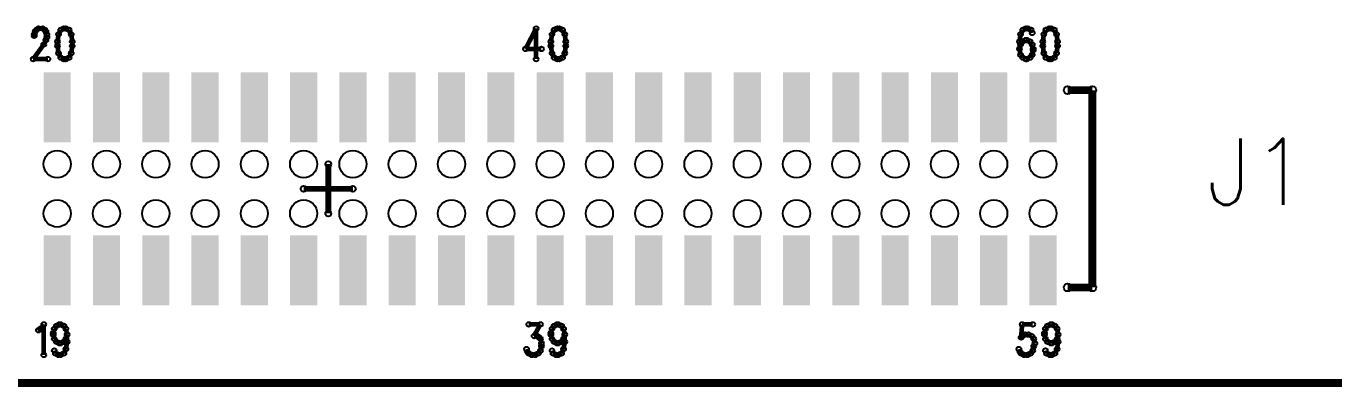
# Model space of a CAD drawing. Header units: millimetres. Extents: x 11 to 248, y 11 to 202.
# Drawn here: x 112.34 to 146.03, y 72.16 to 81.45 of the extents above; entities that cross this region are included whole.
import ezdxf

# ---------------------------------------------------------------- set-up
doc = ezdxf.new("R2010")
doc.units = ezdxf.units.MM
doc.layers.add('01_ASYC_GBR', color=7, linetype='Continuous')
doc.styles.get("Standard").update_dxf_attribs({"font": 'txt.shx'})

# ---------------------------------------------------------------- blocks, each defined once
blk = doc.blocks.new('ROUND_20')
blk.add_circle((0, 0), 0.35)
blk = doc.blocks.new('RECTANGLE_45')
blk.add_solid([(0.35, 0.9), (0.35, -0.9), (-0.35, 0.9), (-0.35, -0.9)])
blk = doc.blocks.new('ROUND_12')
blk.add_circle((0, 0), 0.1)
blk = doc.blocks.new('ROUND_36')
blk.add_circle((0, 0), 0.06)
blk = doc.blocks.new('ROUND_37')
blk.add_circle((0, 0), 0.075)

msp = doc.modelspace()

# ---------------------------------------------------------------- linework, layer by layer
at = {"layer": '01_ASYC_GBR'}
for points, const_width in [([(112.546286, 81.240538), (112.573556, 81.315538)], 0.12), ([(112.546286, 81.203038), (112.546286, 81.240538)], 0.12), ([(112.573556, 81.315538), (112.600836, 81.353038)], 0.12), ([(112.600836, 81.353038), (112.655376, 81.390538)], 0.12), ([(112.655376, 81.390538), (112.764466, 81.390538)], 0.12), ([(112.764466, 81.390538), (112.819016, 81.353038)], 0.12), ([(112.819016, 81.353038), (112.846286, 81.315538)], 0.12), ([(112.846286, 81.315538), (112.873556, 81.240538)], 0.12), ([(112.873556, 81.165538), (112.846286, 81.090538)], 0.12), ([(112.873556, 81.240538), (112.873556, 81.165538)], 0.12), ([(113.173556, 81.240538), (113.146286, 81.053038)], 0.12), ([(113.228106, 81.353038), (113.173556, 81.240538)], 0.12), ([(113.309926, 81.390538), (113.228106, 81.353038)], 0.12), ([(113.364466, 81.390538), (113.309926, 81.390538)], 0.12), ([(113.446286, 81.353038), (113.364466, 81.390538)], 0.12), ([(113.500836, 81.240538), (113.446286, 81.353038)], 0.12), ([(113.528106, 81.053038), (113.500836, 81.240538)], 0.12), ([(125.478106, 81.390538), (125.205376, 80.865538)], 0.12), ([(125.478106, 81.390538), (125.478106, 80.603038)], 0.12), ([(125.887196, 81.240538), (125.859926, 81.053038)], 0.12), ([(125.941746, 81.353038), (125.887196, 81.240538)], 0.12), ([(126.023556, 81.390538), (125.941746, 81.353038)], 0.12), ([(126.078106, 81.390538), (126.023556, 81.390538)], 0.12), ([(126.159926, 81.353038), (126.078106, 81.390538)], 0.12), ([(126.214466, 81.240538), (126.159926, 81.353038)], 0.12), ([(126.241746, 81.053038), (126.214466, 81.240538)], 0.12), ([(137.959926, 81.240538), (137.932656, 81.053038)], 0.12), ([(138.014466, 81.353038), (137.959926, 81.240538)], 0.12), ([(138.096286, 81.390538), (138.014466, 81.353038)], 0.12), ([(138.150836, 81.390538), (138.096286, 81.390538)], 0.12), ([(138.232656, 81.353038), (138.150836, 81.390538)], 0.12), ([(138.259926, 81.278038), (138.232656, 81.353038)], 0.12), ([(138.559926, 81.240538), (138.532656, 81.053038)], 0.12), ([(138.614466, 81.353038), (138.559926, 81.240538)], 0.12), ([(138.696286, 81.390538), (138.614466, 81.353038)], 0.12), ([(138.750836, 81.390538), (138.696286, 81.390538)], 0.12), ([(138.832656, 81.353038), (138.750836, 81.390538)], 0.12), ([(138.887196, 81.240538), (138.832656, 81.353038)], 0.12), ([(138.914466, 81.053038), (138.887196, 81.240538)], 0.12), ([(112.791746, 80.978038), (112.519016, 80.603038)], 0.12), ([(112.846286, 81.090538), (112.791746, 80.978038)], 0.12), ([(113.146286, 81.053038), (113.146286, 80.940538)], 0.12), ([(113.146286, 80.940538), (113.173556, 80.753038)], 0.12), ([(113.500836, 80.753038), (113.528106, 80.940538)], 0.12), ([(113.528106, 80.940538), (113.528106, 81.053038)], 0.12), ([(125.205376, 80.865538), (125.614466, 80.865538)], 0.12), ([(125.859926, 81.053038), (125.859926, 80.940538)], 0.12), ([(125.859926, 80.940538), (125.887196, 80.753038)], 0.12), ([(126.214466, 80.753038), (126.241746, 80.940538)], 0.12), ([(126.241746, 80.940538), (126.241746, 81.053038)], 0.12), ([(137.932656, 81.053038), (137.932656, 80.865538)], 0.12), ([(137.959926, 80.978038), (137.932656, 80.865538)], 0.12), ([(137.932656, 80.865538), (137.959926, 80.715538)], 0.12), ([(138.014466, 81.053038), (137.959926, 80.978038)], 0.12), ([(138.096286, 81.090538), (138.014466, 81.053038)], 0.12), ([(138.123556, 81.090538), (138.096286, 81.090538)], 0.12), ([(138.205376, 81.053038), (138.123556, 81.090538)], 0.12), ([(138.259926, 80.978038), (138.205376, 81.053038)], 0.12), ([(138.287196, 80.865538), (138.259926, 80.978038)], 0.12), ([(138.259926, 80.715538), (138.287196, 80.828038)], 0.12), ([(138.287196, 80.828038), (138.287196, 80.865538)], 0.12), ([(138.532656, 81.053038), (138.532656, 80.940538)], 0.12), ([(138.532656, 80.940538), (138.559926, 80.753038)], 0.12), ([(138.887196, 80.753038), (138.914466, 80.940538)], 0.12), ([(138.914466, 80.940538), (138.914466, 81.053038)], 0.12), ([(112.519016, 80.603038), (112.900836, 80.603038)], 0.12), ([(113.173556, 80.753038), (113.228106, 80.640538)], 0.12), ([(113.228106, 80.640538), (113.309926, 80.603038)], 0.12), ([(113.309926, 80.603038), (113.364466, 80.603038)], 0.12), ([(113.364466, 80.603038), (113.446286, 80.640538)], 0.12), ([(113.446286, 80.640538), (113.500836, 80.753038)], 0.12), ([(125.887196, 80.753038), (125.941746, 80.640538)], 0.12), ([(125.941746, 80.640538), (126.023556, 80.603038)], 0.12), ([(126.023556, 80.603038), (126.078106, 80.603038)], 0.12), ([(126.078106, 80.603038), (126.159926, 80.640538)], 0.12), ([(126.159926, 80.640538), (126.214466, 80.753038)], 0.12), ([(137.959926, 80.715538), (138.014466, 80.640538)], 0.12), ([(138.014466, 80.640538), (138.096286, 80.603038)], 0.12), ([(138.096286, 80.603038), (138.123556, 80.603038)], 0.12), ([(138.123556, 80.603038), (138.205376, 80.640538)], 0.12), ([(138.205376, 80.640538), (138.259926, 80.715538)], 0.12), ([(138.559926, 80.753038), (138.614466, 80.640538)], 0.12), ([(138.614466, 80.640538), (138.696286, 80.603038)], 0.12), ([(138.696286, 80.603038), (138.750836, 80.603038)], 0.12), ([(138.750836, 80.603038), (138.832656, 80.640538)], 0.12), ([(138.832656, 80.640538), (138.887196, 80.753038)], 0.12), ([(139.173106, 79.801788), (139.808106, 79.801788)], 0.2), ([(139.808106, 79.801788), (139.808106, 74.721788)], 0.2), ([(120.123106, 77.896788), (120.123106, 76.626788)], 0.15), ([(119.488106, 77.261788), (120.758106, 77.261788)], 0.15), ([(139.808106, 74.721788), (139.173106, 74.721788)], 0.2), ([(112.709926, 73.658038), (112.791746, 73.770538)], 0.12), ([(112.791746, 73.770538), (112.791746, 72.983038)], 0.12), ([(113.064466, 73.658038), (113.119016, 73.733038)], 0.12), ([(113.119016, 73.733038), (113.200836, 73.770538)], 0.12), ([(113.200836, 73.770538), (113.228106, 73.770538)], 0.12), ([(113.228106, 73.770538), (113.309926, 73.733038)], 0.12), ([(113.309926, 73.733038), (113.364466, 73.658038)], 0.12), ([(125.287196, 73.770538), (125.587196, 73.770538)], 0.12), ([(125.587196, 73.770538), (125.423556, 73.470538)], 0.12), ([(125.887196, 73.658038), (125.941746, 73.733038)], 0.12), ([(125.941746, 73.733038), (126.023556, 73.770538)], 0.12), ([(126.023556, 73.770538), (126.050836, 73.770538)], 0.12), ([(126.050836, 73.770538), (126.132656, 73.733038)], 0.12), ([(126.132656, 73.733038), (126.187196, 73.658038)], 0.12), ([(138.000836, 73.770538), (137.973556, 73.433038)], 0.12), ([(138.273556, 73.770538), (138.000836, 73.770538)], 0.12), ([(138.600836, 73.658038), (138.655376, 73.733038)], 0.12), ([(138.655376, 73.733038), (138.737196, 73.770538)], 0.12), ([(138.737196, 73.770538), (138.764466, 73.770538)], 0.12), ([(138.764466, 73.770538), (138.846286, 73.733038)], 0.12), ([(138.846286, 73.733038), (138.900836, 73.658038)], 0.12), ([(112.655376, 73.620538), (112.709926, 73.658038)], 0.12), ([(113.037196, 73.545538), (113.064466, 73.658038)], 0.12), ([(113.037196, 73.508038), (113.037196, 73.545538)], 0.12), ([(113.064466, 73.395538), (113.037196, 73.508038)], 0.12), ([(113.119016, 73.320538), (113.064466, 73.395538)], 0.12), ([(113.364466, 73.395538), (113.309926, 73.320538)], 0.12), ([(113.364466, 73.658038), (113.391746, 73.508038)], 0.12), ([(113.391746, 73.508038), (113.364466, 73.395538)], 0.12), ([(113.391746, 73.508038), (113.391746, 73.320538)], 0.12), ([(125.423556, 73.470538), (125.505376, 73.470538)], 0.12), ([(125.505376, 73.470538), (125.559926, 73.433038)], 0.12), ([(125.559926, 73.433038), (125.587196, 73.395538)], 0.12), ([(125.587196, 73.395538), (125.614466, 73.283038)], 0.12), ([(125.859926, 73.545538), (125.887196, 73.658038)], 0.12), ([(125.859926, 73.508038), (125.859926, 73.545538)], 0.12), ([(125.887196, 73.395538), (125.859926, 73.508038)], 0.12), ([(125.941746, 73.320538), (125.887196, 73.395538)], 0.12), ([(126.187196, 73.395538), (126.132656, 73.320538)], 0.12), ([(126.187196, 73.658038), (126.214466, 73.508038)], 0.12), ([(126.214466, 73.508038), (126.187196, 73.395538)], 0.12), ([(126.214466, 73.508038), (126.214466, 73.320538)], 0.12), ([(137.973556, 73.433038), (138.000836, 73.470538)], 0.12), ([(138.000836, 73.470538), (138.082656, 73.508038)], 0.12), ([(138.082656, 73.508038), (138.164466, 73.508038)], 0.12), ([(138.164466, 73.508038), (138.246286, 73.470538)], 0.12), ([(138.246286, 73.470538), (138.300836, 73.395538)], 0.12), ([(138.300836, 73.395538), (138.328106, 73.283038)], 0.12), ([(138.573556, 73.545538), (138.600836, 73.658038)], 0.12), ([(138.573556, 73.508038), (138.573556, 73.545538)], 0.12), ([(138.600836, 73.395538), (138.573556, 73.508038)], 0.12), ([(138.655376, 73.320538), (138.600836, 73.395538)], 0.12), ([(138.900836, 73.395538), (138.846286, 73.320538)], 0.12), ([(138.900836, 73.658038), (138.928106, 73.508038)], 0.12), ([(138.928106, 73.508038), (138.900836, 73.395538)], 0.12), ([(138.928106, 73.508038), (138.928106, 73.320538)], 0.12), ([(113.091746, 73.020538), (113.064466, 73.095538)], 0.12), ([(113.200836, 73.283038), (113.119016, 73.320538)], 0.12), ([(113.228106, 73.283038), (113.200836, 73.283038)], 0.12), ([(113.309926, 73.320538), (113.228106, 73.283038)], 0.12), ([(113.364466, 73.133038), (113.309926, 73.020538)], 0.12), ([(113.391746, 73.320538), (113.364466, 73.133038)], 0.12), ([(125.259926, 73.058038), (125.232656, 73.133038)], 0.12), ([(125.287196, 73.020538), (125.259926, 73.058038)], 0.12), ([(125.587196, 73.095538), (125.532656, 73.020538)], 0.12), ([(125.614466, 73.208038), (125.587196, 73.095538)], 0.12), ([(125.614466, 73.283038), (125.614466, 73.208038)], 0.12), ([(125.914466, 73.020538), (125.887196, 73.095538)], 0.12), ([(126.023556, 73.283038), (125.941746, 73.320538)], 0.12), ([(126.050836, 73.283038), (126.023556, 73.283038)], 0.12), ([(126.132656, 73.320538), (126.050836, 73.283038)], 0.12), ([(126.187196, 73.133038), (126.132656, 73.020538)], 0.12), ([(126.214466, 73.320538), (126.187196, 73.133038)], 0.12), ([(137.946286, 73.058038), (137.919016, 73.133038)], 0.12), ([(137.973556, 73.020538), (137.946286, 73.058038)], 0.12), ([(138.273556, 73.095538), (138.219016, 73.020538)], 0.12), ([(138.300836, 73.208038), (138.273556, 73.095538)], 0.12), ([(138.328106, 73.283038), (138.300836, 73.208038)], 0.12), ([(138.628106, 73.020538), (138.600836, 73.095538)], 0.12), ([(138.737196, 73.283038), (138.655376, 73.320538)], 0.12), ([(138.764466, 73.283038), (138.737196, 73.283038)], 0.12), ([(138.846286, 73.320538), (138.764466, 73.283038)], 0.12), ([(138.900836, 73.133038), (138.846286, 73.020538)], 0.12), ([(138.928106, 73.320538), (138.900836, 73.133038)], 0.12), ([(113.173556, 72.983038), (113.091746, 73.020538)], 0.12), ([(113.228106, 72.983038), (113.173556, 72.983038)], 0.12), ([(113.309926, 73.020538), (113.228106, 72.983038)], 0.12), ([(125.369016, 72.983038), (125.287196, 73.020538)], 0.12), ([(125.450836, 72.983038), (125.369016, 72.983038)], 0.12), ([(125.532656, 73.020538), (125.450836, 72.983038)], 0.12), ([(125.996286, 72.983038), (125.914466, 73.020538)], 0.12), ([(126.050836, 72.983038), (125.996286, 72.983038)], 0.12), ([(126.132656, 73.020538), (126.050836, 72.983038)], 0.12), ([(138.055376, 72.983038), (137.973556, 73.020538)], 0.12), ([(138.137196, 72.983038), (138.055376, 72.983038)], 0.12), ([(138.219016, 73.020538), (138.137196, 72.983038)], 0.12), ([(138.709926, 72.983038), (138.628106, 73.020538)], 0.12), ([(138.764466, 72.983038), (138.709926, 72.983038)], 0.12), ([(138.846286, 73.020538), (138.764466, 72.983038)], 0.12), ([(173.323106, 72.261788), (91.323106, 72.261788)], 0.2)]:
    msp.add_lwpolyline(points, dxfattribs=dict(at, const_width=const_width))

# ---------------------------------------------------------------- block references
for name, p in [('ROUND_36', (112.546286, 81.240538)), ('ROUND_36', (112.546286, 81.203038)), ('ROUND_36', (112.573556, 81.315538)), ('ROUND_36', (112.573556, 81.315538)), ('ROUND_36', (112.600836, 81.353038)), ('ROUND_36', (112.655376, 81.390538)), ('ROUND_36', (112.764466, 81.390538)), ('ROUND_36', (112.819016, 81.353038)), ('ROUND_36', (112.846286, 81.315538)), ('ROUND_36', (112.873556, 81.240538)), ('ROUND_36', (112.873556, 81.240538)), ('ROUND_36', (112.873556, 81.165538)), ('ROUND_36', (112.873556, 81.165538)), ('ROUND_36', (113.173556, 81.240538)), ('ROUND_36', (113.173556, 81.240538)), ('ROUND_36', (113.228106, 81.353038)), ('ROUND_36', (113.309926, 81.390538)), ('ROUND_36', (113.309926, 81.390538)), ('ROUND_36', (113.364466, 81.390538)), ('ROUND_36', (113.446286, 81.353038)), ('ROUND_36', (113.500836, 81.240538)), ('ROUND_36', (125.478106, 81.390538)), ('ROUND_36', (125.478106, 81.390538)), ('ROUND_36', (125.887196, 81.240538)), ('ROUND_36', (125.941746, 81.353038)), ('ROUND_36', (126.023556, 81.390538)), ('ROUND_36', (126.023556, 81.390538)), ('ROUND_36', (126.078106, 81.390538)), ('ROUND_36', (126.159926, 81.353038)), ('ROUND_36', (126.214466, 81.240538)), ('ROUND_36', (137.959926, 81.240538)), ('ROUND_36', (138.014466, 81.353038)), ('ROUND_36', (138.096286, 81.390538)), ('ROUND_36', (138.150836, 81.390538)), ('ROUND_36', (138.232656, 81.353038)), ('ROUND_36', (138.232656, 81.353038)), ('ROUND_36', (138.259926, 81.278038)), ('ROUND_36', (138.559926, 81.240538)), ('ROUND_36', (138.614466, 81.353038)), ('ROUND_36', (138.696286, 81.390538)), ('ROUND_36', (138.696286, 81.390538)), ('ROUND_36', (138.750836, 81.390538)), ('ROUND_36', (138.832656, 81.353038)), ('ROUND_36', (138.832656, 81.353038)), ('ROUND_36', (138.887196, 81.240538)), ('ROUND_36', (112.791746, 80.978038)), ('ROUND_36', (112.846286, 81.090538)), ('ROUND_36', (113.146286, 81.053038)), ('ROUND_36', (113.146286, 80.940538)), ('ROUND_36', (113.528106, 81.053038)), ('ROUND_36', (113.528106, 80.940538)), ('ROUND_36', (125.205376, 80.865538)), ('ROUND_36', (125.614466, 80.865538)), ('ROUND_36', (125.859926, 81.053038)), ('ROUND_36', (125.859926, 80.940538)), ('ROUND_36', (126.241746, 81.053038)), ('ROUND_36', (126.241746, 80.940538)), ('ROUND_36', (137.932656, 81.053038)), ('ROUND_36', (137.932656, 81.053038)), ('ROUND_36', (137.932656, 80.865538)), ('ROUND_36', (137.932656, 80.865538)), ('ROUND_36', (137.932656, 80.865538)), ('ROUND_36', (137.959926, 80.978038)), ('ROUND_36', (138.014466, 81.053038)), ('ROUND_36', (138.096286, 81.090538)), ('ROUND_36', (138.123556, 81.090538)), ('ROUND_36', (138.123556, 81.090538)), ('ROUND_36', (138.205376, 81.053038)), ('ROUND_36', (138.259926, 80.978038)), ('ROUND_36', (138.287196, 80.865538)), ('ROUND_36', (138.287196, 80.828038)), ('ROUND_36', (138.532656, 81.053038)), ('ROUND_36', (138.532656, 81.053038)), ('ROUND_36', (138.532656, 80.940538)), ('ROUND_36', (138.532656, 80.940538)), ('ROUND_36', (138.914466, 81.053038)), ('ROUND_36', (138.914466, 80.940538)), ('ROUND_36', (112.519016, 80.603038)), ('ROUND_36', (112.900836, 80.603038)), ('ROUND_36', (113.173556, 80.753038)), ('ROUND_36', (113.173556, 80.753038)), ('ROUND_36', (113.228106, 80.640538)), ('ROUND_36', (113.309926, 80.603038)), ('ROUND_36', (113.364466, 80.603038)), ('ROUND_36', (113.446286, 80.640538)), ('ROUND_36', (113.500836, 80.753038)), ('ROUND_36', (125.478106, 80.603038)), ('ROUND_36', (125.887196, 80.753038)), ('ROUND_36', (125.941746, 80.640538)), ('ROUND_36', (126.023556, 80.603038)), ('ROUND_36', (126.023556, 80.603038)), ('ROUND_36', (126.078106, 80.603038)), ('ROUND_36', (126.159926, 80.640538)), ('ROUND_36', (126.214466, 80.753038)), ('ROUND_36', (137.959926, 80.715538)), ('ROUND_36', (138.014466, 80.640538)), ('ROUND_36', (138.096286, 80.603038)), ('ROUND_36', (138.123556, 80.603038)), ('ROUND_36', (138.123556, 80.603038)), ('ROUND_36', (138.205376, 80.640538)), ('ROUND_36', (138.259926, 80.715538)), ('ROUND_36', (138.559926, 80.753038)), ('ROUND_36', (138.614466, 80.640538)), ('ROUND_36', (138.696286, 80.603038)), ('ROUND_36', (138.750836, 80.603038)), ('ROUND_36', (138.832656, 80.640538)), ('ROUND_36', (138.832656, 80.640538)), ('ROUND_36', (138.887196, 80.753038)), ('RECTANGLE_45', (113.138106, 79.361788)), ('RECTANGLE_45', (114.408106, 79.361788)), ('RECTANGLE_45', (115.678106, 79.361788)), ('RECTANGLE_45', (116.948106, 79.361788)), ('RECTANGLE_45', (118.218106, 79.361788)), ('RECTANGLE_45', (119.488106, 79.361788)), ('RECTANGLE_45', (120.758106, 79.361788)), ('RECTANGLE_45', (122.028106, 79.361788)), ('RECTANGLE_45', (123.298106, 79.361788)), ('RECTANGLE_45', (124.568106, 79.361788)), ('RECTANGLE_45', (125.838106, 79.361788)), ('RECTANGLE_45', (127.108106, 79.361788)), ('RECTANGLE_45', (128.378106, 79.361788)), ('RECTANGLE_45', (129.648106, 79.361788)), ('RECTANGLE_45', (130.918106, 79.361788)), ('RECTANGLE_45', (132.188106, 79.361788)), ('RECTANGLE_45', (133.458106, 79.361788)), ('RECTANGLE_45', (134.728106, 79.361788)), ('RECTANGLE_45', (135.998106, 79.361788)), ('RECTANGLE_45', (137.268106, 79.361788)), ('RECTANGLE_45', (138.538106, 79.361788)), ('ROUND_12', (139.173106, 79.801788)), ('ROUND_12', (139.808106, 79.801788)), ('ROUND_20', (113.138106, 77.896788)), ('ROUND_20', (114.408106, 77.896788)), ('ROUND_20', (115.678106, 77.896788)), ('ROUND_20', (116.948106, 77.896788)), ('ROUND_20', (118.218106, 77.896788)), ('ROUND_20', (119.488106, 77.896788)), ('ROUND_20', (120.758106, 77.896788)), ('ROUND_20', (122.028106, 77.896788)), ('ROUND_20', (123.298106, 77.896788)), ('ROUND_20', (124.568106, 77.896788)), ('ROUND_20', (125.838106, 77.896788)), ('ROUND_20', (127.108106, 77.896788)), ('ROUND_20', (128.378106, 77.896788)), ('ROUND_20', (129.648106, 77.896788)), ('ROUND_20', (130.918106, 77.896788)), ('ROUND_20', (132.188106, 77.896788)), ('ROUND_20', (133.458106, 77.896788)), ('ROUND_20', (134.728106, 77.896788)), ('ROUND_20', (135.998106, 77.896788)), ('ROUND_20', (137.268106, 77.896788)), ('ROUND_20', (138.538106, 77.896788)), ('ROUND_37', (120.123106, 77.896788)), ('ROUND_37', (119.488106, 77.261788)), ('ROUND_37', (120.758106, 77.261788)), ('ROUND_20', (113.138106, 76.626788)), ('ROUND_20', (114.408106, 76.626788)), ('ROUND_20', (115.678106, 76.626788)), ('ROUND_20', (116.948106, 76.626788)), ('ROUND_20', (118.218106, 76.626788)), ('ROUND_20', (119.488106, 76.626788)), ('ROUND_20', (120.758106, 76.626788)), ('ROUND_20', (122.028106, 76.626788)), ('ROUND_20', (123.298106, 76.626788)), ('ROUND_20', (124.568106, 76.626788)), ('ROUND_20', (125.838106, 76.626788)), ('ROUND_20', (127.108106, 76.626788)), ('ROUND_20', (128.378106, 76.626788)), ('ROUND_20', (129.648106, 76.626788)), ('ROUND_20', (130.918106, 76.626788)), ('ROUND_20', (132.188106, 76.626788)), ('ROUND_20', (133.458106, 76.626788)), ('ROUND_20', (134.728106, 76.626788)), ('ROUND_20', (135.998106, 76.626788)), ('ROUND_20', (137.268106, 76.626788)), ('ROUND_20', (138.538106, 76.626788)), ('ROUND_37', (120.123106, 76.626788)), ('RECTANGLE_45', (113.138106, 75.161788)), ('RECTANGLE_45', (114.408106, 75.161788)), ('RECTANGLE_45', (115.678106, 75.161788)), ('RECTANGLE_45', (116.948106, 75.161788)), ('RECTANGLE_45', (118.218106, 75.161788)), ('RECTANGLE_45', (119.488106, 75.161788)), ('RECTANGLE_45', (120.758106, 75.161788)), ('RECTANGLE_45', (122.028106, 75.161788)), ('RECTANGLE_45', (123.298106, 75.161788)), ('RECTANGLE_45', (124.568106, 75.161788)), ('RECTANGLE_45', (125.838106, 75.161788)), ('RECTANGLE_45', (127.108106, 75.161788)), ('RECTANGLE_45', (128.378106, 75.161788)), ('RECTANGLE_45', (129.648106, 75.161788)), ('RECTANGLE_45', (130.918106, 75.161788)), ('RECTANGLE_45', (132.188106, 75.161788)), ('RECTANGLE_45', (133.458106, 75.161788)), ('RECTANGLE_45', (134.728106, 75.161788)), ('RECTANGLE_45', (135.998106, 75.161788)), ('RECTANGLE_45', (137.268106, 75.161788)), ('RECTANGLE_45', (138.538106, 75.161788)), ('ROUND_12', (139.173106, 74.721788)), ('ROUND_12', (139.808106, 74.721788)), ('ROUND_36', (112.791746, 73.770538)), ('ROUND_36', (113.119016, 73.733038)), ('ROUND_36', (113.200836, 73.770538)), ('ROUND_36', (113.228106, 73.770538)), ('ROUND_36', (113.309926, 73.733038)), ('ROUND_36', (125.287196, 73.770538)), ('ROUND_36', (125.587196, 73.770538)), ('ROUND_36', (125.941746, 73.733038)), ('ROUND_36', (126.023556, 73.770538)), ('ROUND_36', (126.023556, 73.770538)), ('ROUND_36', (126.050836, 73.770538)), ('ROUND_36', (126.132656, 73.733038)), ('ROUND_36', (126.132656, 73.733038)), ('ROUND_36', (138.000836, 73.770538)), ('ROUND_36', (138.273556, 73.770538)), ('ROUND_36', (138.655376, 73.733038)), ('ROUND_36', (138.737196, 73.770538)), ('ROUND_36', (138.764466, 73.770538)), ('ROUND_36', (138.846286, 73.733038)), ('ROUND_36', (112.655376, 73.620538)), ('ROUND_36', (112.709926, 73.658038)), ('ROUND_36', (113.037196, 73.545538)), ('ROUND_36', (113.037196, 73.508038)), ('ROUND_36', (113.064466, 73.658038)), ('ROUND_36', (113.064466, 73.395538)), ('ROUND_36', (113.364466, 73.658038)), ('ROUND_36', (113.364466, 73.395538)), ('ROUND_36', (113.391746, 73.508038)), ('ROUND_36', (113.391746, 73.508038)), ('ROUND_36', (125.423556, 73.470538)), ('ROUND_36', (125.423556, 73.470538)), ('ROUND_36', (125.505376, 73.470538)), ('ROUND_36', (125.559926, 73.433038)), ('ROUND_36', (125.587196, 73.395538)), ('ROUND_36', (125.859926, 73.545538)), ('ROUND_36', (125.859926, 73.508038)), ('ROUND_36', (125.887196, 73.658038)), ('ROUND_36', (125.887196, 73.395538)), ('ROUND_36', (126.187196, 73.658038)), ('ROUND_36', (126.187196, 73.395538)), ('ROUND_36', (126.214466, 73.508038)), ('ROUND_36', (126.214466, 73.508038)), ('ROUND_36', (137.973556, 73.433038)), ('ROUND_36', (137.973556, 73.433038)), ('ROUND_36', (138.000836, 73.470538)), ('ROUND_36', (138.082656, 73.508038)), ('ROUND_36', (138.164466, 73.508038)), ('ROUND_36', (138.246286, 73.470538)), ('ROUND_36', (138.300836, 73.395538)), ('ROUND_36', (138.573556, 73.545538)), ('ROUND_36', (138.573556, 73.545538)), ('ROUND_36', (138.573556, 73.508038)), ('ROUND_36', (138.573556, 73.508038)), ('ROUND_36', (138.600836, 73.658038)), ('ROUND_36', (138.600836, 73.395538)), ('ROUND_36', (138.900836, 73.658038)), ('ROUND_36', (138.900836, 73.395538)), ('ROUND_36', (138.928106, 73.508038)), ('ROUND_36', (138.928106, 73.508038)), ('ROUND_36', (113.064466, 73.095538)), ('ROUND_36', (113.119016, 73.320538)), ('ROUND_36', (113.200836, 73.283038)), ('ROUND_36', (113.228106, 73.283038)), ('ROUND_36', (113.309926, 73.320538)), ('ROUND_36', (113.364466, 73.133038)), ('ROUND_36', (113.391746, 73.320538)), ('ROUND_36', (125.232656, 73.133038)), ('ROUND_36', (125.259926, 73.058038)), ('ROUND_36', (125.587196, 73.095538)), ('ROUND_36', (125.614466, 73.283038)), ('ROUND_36', (125.614466, 73.208038)), ('ROUND_36', (125.887196, 73.095538)), ('ROUND_36', (125.941746, 73.320538)), ('ROUND_36', (126.023556, 73.283038)), ('ROUND_36', (126.023556, 73.283038)), ('ROUND_36', (126.050836, 73.283038)), ('ROUND_36', (126.132656, 73.320538)), ('ROUND_36', (126.132656, 73.320538)), ('ROUND_36', (126.187196, 73.133038)), ('ROUND_36', (126.214466, 73.320538)), ('ROUND_36', (137.919016, 73.133038)), ('ROUND_36', (137.946286, 73.058038)), ('ROUND_36', (138.273556, 73.095538)), ('ROUND_36', (138.273556, 73.095538)), ('ROUND_36', (138.300836, 73.208038)), ('ROUND_36', (138.328106, 73.283038)), ('ROUND_36', (138.600836, 73.095538)), ('ROUND_36', (138.655376, 73.320538)), ('ROUND_36', (138.737196, 73.283038)), ('ROUND_36', (138.764466, 73.283038)), ('ROUND_36', (138.846286, 73.320538)), ('ROUND_36', (138.900836, 73.133038)), ('ROUND_36', (138.928106, 73.320538)), ('ROUND_36', (112.791746, 72.983038)), ('ROUND_36', (113.091746, 73.020538)), ('ROUND_36', (113.173556, 72.983038)), ('ROUND_36', (113.173556, 72.983038)), ('ROUND_36', (113.228106, 72.983038)), ('ROUND_36', (113.309926, 73.020538)), ('ROUND_36', (125.287196, 73.020538)), ('ROUND_36', (125.369016, 72.983038)), ('ROUND_36', (125.450836, 72.983038)), ('ROUND_36', (125.532656, 73.020538)), ('ROUND_36', (125.532656, 73.020538)), ('ROUND_36', (125.914466, 73.020538)), ('ROUND_36', (125.996286, 72.983038)), ('ROUND_36', (126.050836, 72.983038)), ('ROUND_36', (126.132656, 73.020538)), ('ROUND_36', (126.132656, 73.020538)), ('ROUND_36', (137.973556, 73.020538)), ('ROUND_36', (137.973556, 73.020538)), ('ROUND_36', (138.055376, 72.983038)), ('ROUND_36', (138.137196, 72.983038)), ('ROUND_36', (138.219016, 73.020538)), ('ROUND_36', (138.628106, 73.020538)), ('ROUND_36', (138.709926, 72.983038)), ('ROUND_36', (138.764466, 72.983038)), ('ROUND_36', (138.846286, 73.020538))]:
    msp.add_blockref(name, p, dxfattribs=at)

# ---------------------------------------------------------------- texts
at = {"lineweight": 30}
msp.add_text('J1', height=1.705563, dxfattribs=at).set_placement((142.748424, 76.851094))

doc.saveas('drawing.dxf')
